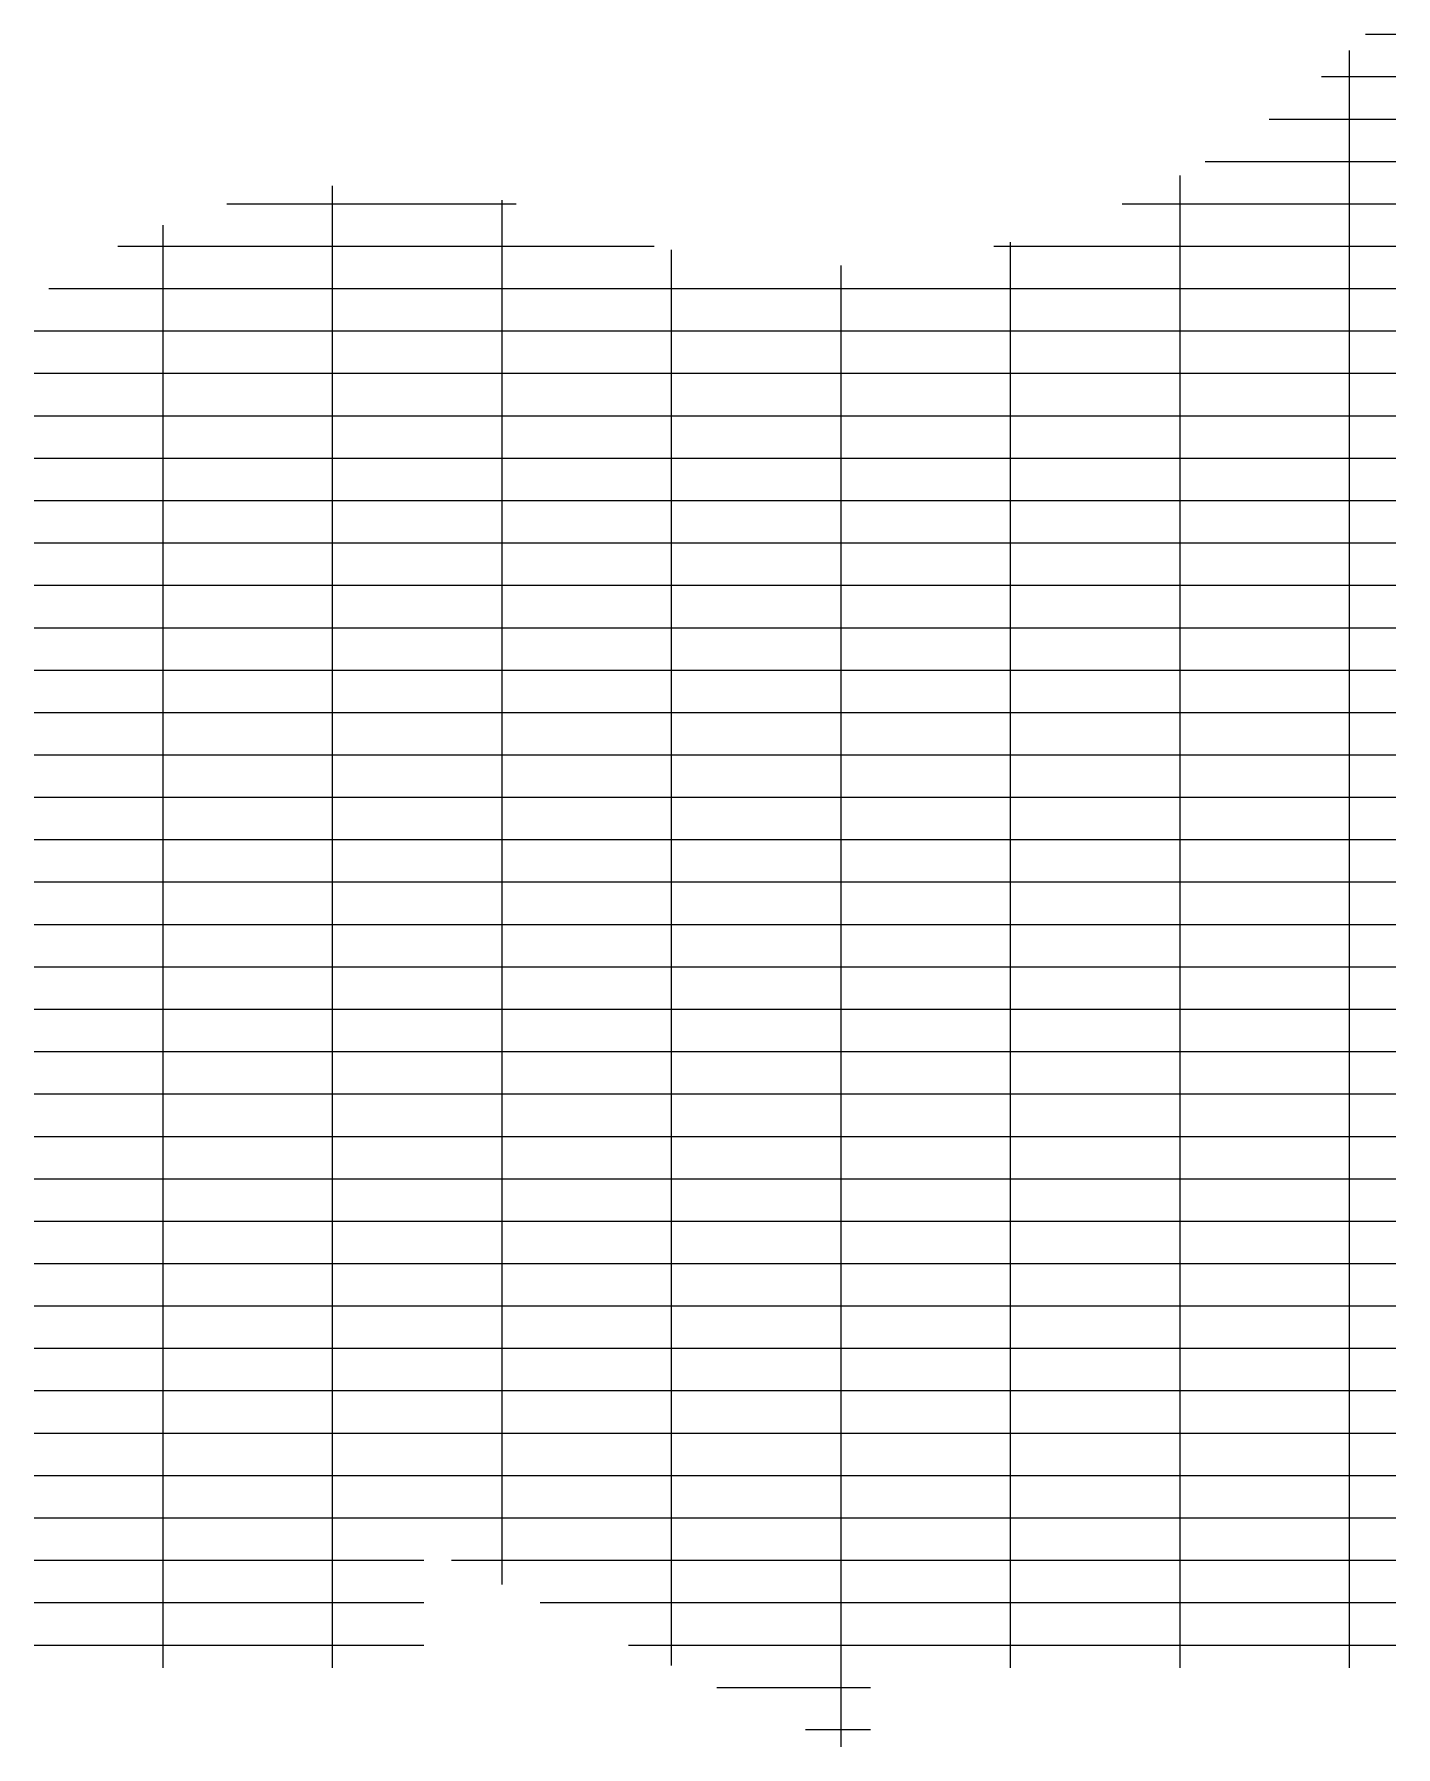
# Paper-space layout 'Layout1' of a CAD drawing. Extents: x -48985 to 14169573, y -18818 to 9731621.
# Drawn here: x -652 to 352, y 15749 to 17012 of the extents above; entities that cross this region are included whole.
import ezdxf

# ---------------------------------------------------------------- set-up
doc = ezdxf.new("R2010")
doc.units = 0
doc.header["$LTSCALE"] = 1000
doc.layers.get('0').update_dxf_attribs({"linetype": 'CONTINUOUS'})

# ---------------------------------------------------------------- blocks, each defined once
blk = doc.blocks.new('*X')
at = {"color": 0}
for p, q in [((8000, 34639.4), (8000, 35831.8)), ((8011.8, 35843.8), (8034, 35843.8)), ((7979.3, 35812.5), (8034, 35812.5)), ((7940.8, 35781.2), (8034, 35781.2)), ((7893.6, 35750), (8034, 35750)), ((7250, 34639.4), (7250, 35732)), ((7875, 34639.4), (7875, 35739.5)), ((7172, 35718.8), (7385.4, 35718.8)), ((7375, 34700.9), (7375, 35721.4)), ((7832.3, 35718.8), (8034, 35718.8)), ((7125, 34639.4), (7125, 35702.9)), ((7091.7, 35687.5), (7487.1, 35687.5)), ((7500, 34641.1), (7500, 35684.7)), ((7737.7, 35687.5), (8034, 35687.5)), ((7750, 34639.4), (7750, 35690.5)), ((7625, 34581.2), (7625, 35673.2)), ((7040.7, 35656.2), (8034, 35656.2)), ((7030, 35625), (8034, 35625)), ((7030, 35593.8), (8034, 35593.8)), ((7030, 35562.5), (8034, 35562.5)), ((7030, 35531.2), (8034, 35531.2)), ((7030, 35500), (8034, 35500)), ((7030, 35468.8), (8034, 35468.8)), ((7030, 35437.5), (8034, 35437.5)), ((7030, 35406.2), (8034, 35406.2)), ((7030, 35375), (8034, 35375)), ((7030, 35343.8), (8034, 35343.8)), ((7030, 35312.5), (8034, 35312.5)), ((7030, 35281.2), (8034, 35281.2)), ((7030, 35250), (8034, 35250)), ((7030, 35218.8), (8034, 35218.8)), ((7030, 35187.5), (8034, 35187.5)), ((7030, 35156.2), (8034, 35156.2)), ((7030, 35125), (8034, 35125)), ((7030, 35093.8), (8034, 35093.8)), ((7030, 35062.5), (8034, 35062.5)), ((7030, 35031.2), (8034, 35031.2)), ((7030, 35000), (8034, 35000)), ((7030, 34968.8), (8034, 34968.8)), ((7030, 34937.5), (8034, 34937.5)), ((7030, 34906.2), (8034, 34906.2)), ((7030, 34875), (8034, 34875)), ((7030, 34843.8), (8034, 34843.8)), ((7030, 34812.5), (8034, 34812.5)), ((7030, 34781.2), (8034, 34781.2)), ((7030, 34750), (8034, 34750)), ((7030, 34718.8), (7317.3, 34718.8)), ((7337.8, 34718.8), (8034, 34718.8)), ((7030, 34687.5), (7317.3, 34687.5)), ((7403, 34687.5), (8034, 34687.5)), ((7030, 34656.2), (7317.3, 34656.2)), ((7468.3, 34656.2), (8034, 34656.2)), ((7533.5, 34625), (7646.7, 34625)), ((7598.8, 34593.8), (7646.7, 34593.8))]:
    blk.add_line(p, q, dxfattribs=at)

psp = doc.layouts.get("Layout1")

# ---------------------------------------------------------------- block references
at = {"color": 0}
psp.add_blockref('*X', (-7682.1, -18832.2), dxfattribs=at)

doc.saveas('drawing.dxf')
